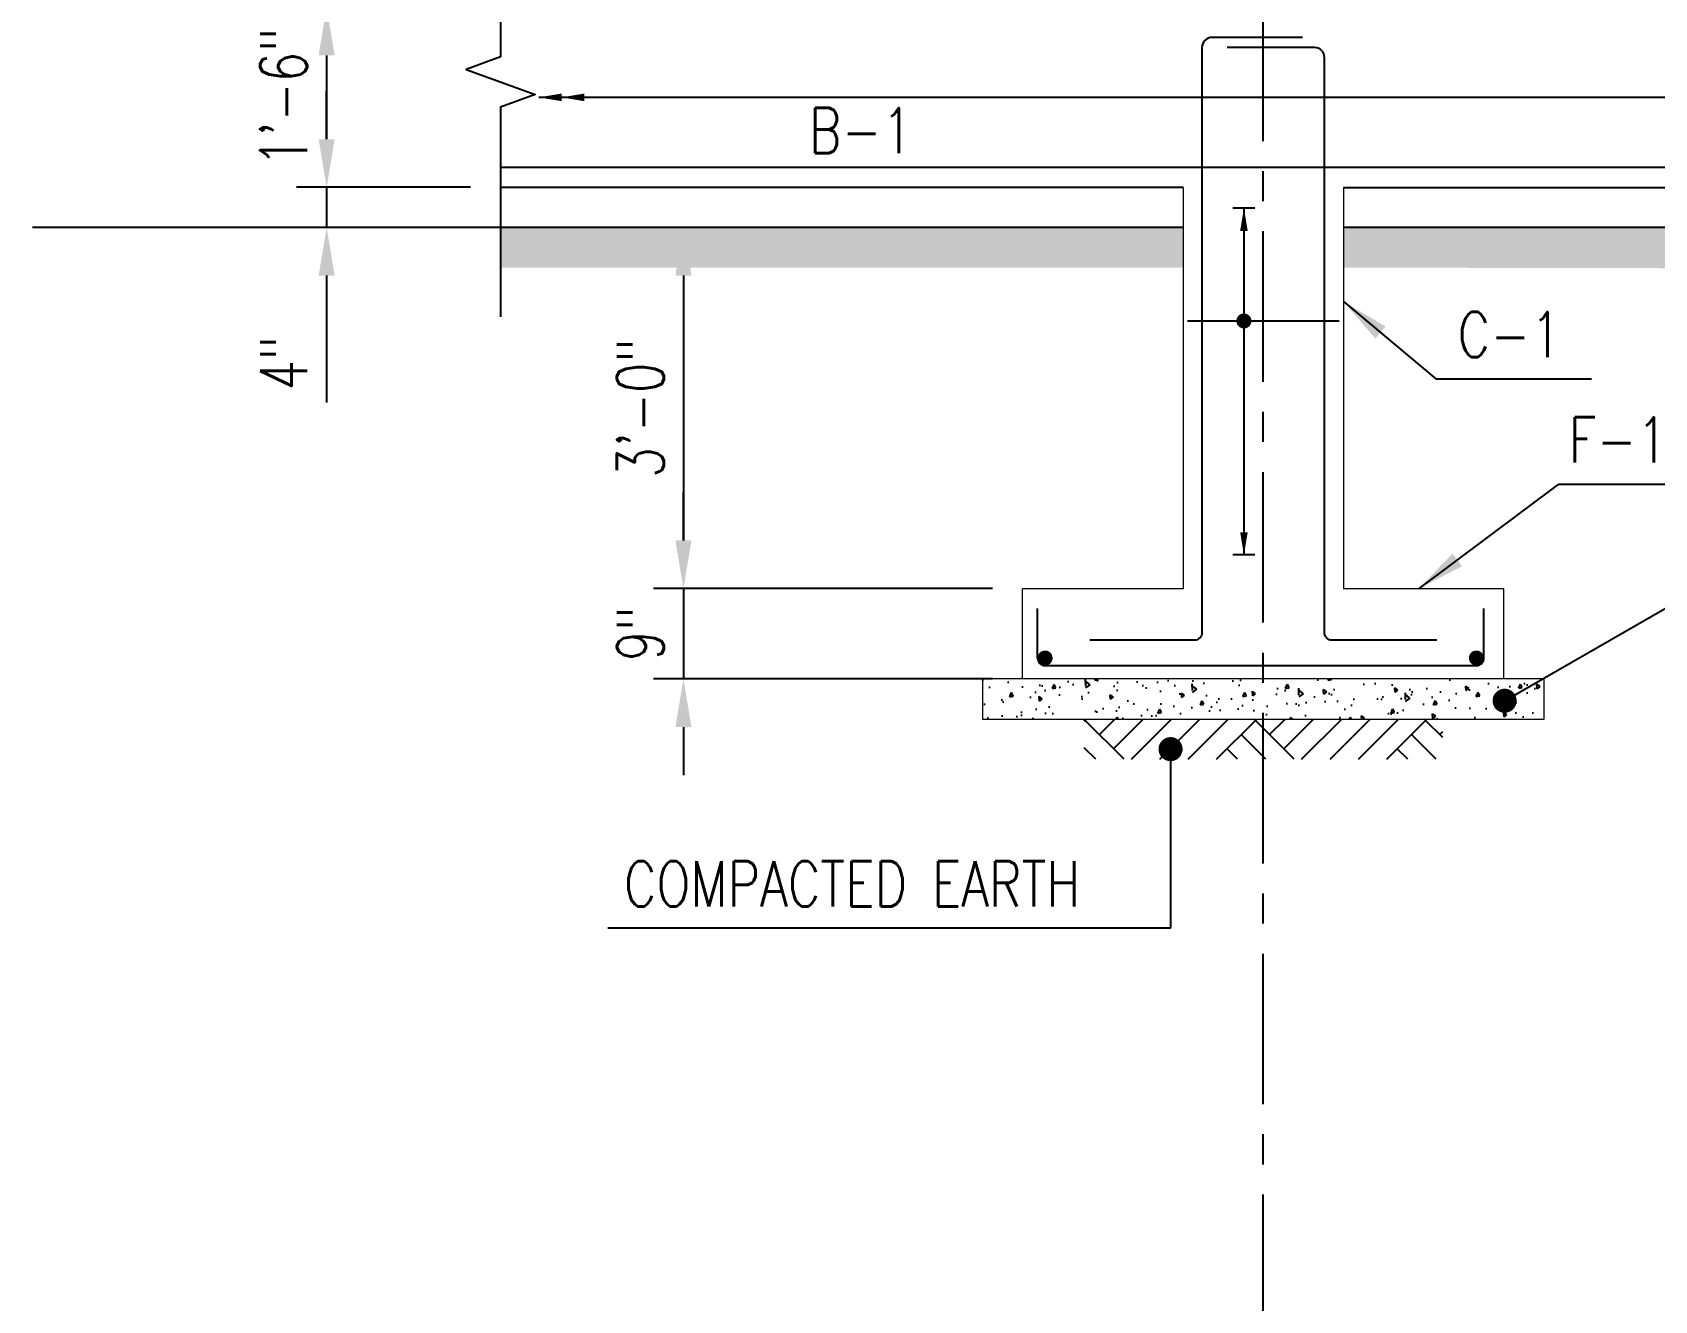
# Model space of a CAD drawing. Header units: inches. Extents: x 295786 to 300745, y 68261 to 70432.
# Drawn here: x 296871.7 to 297033.4, y 68499.3 to 68625.6 of the extents above; entities that cross this region are included whole.
import ezdxf

# ---------------------------------------------------------------- set-up
doc = ezdxf.new("R2010")
doc.units = ezdxf.units.IN
doc.header["$MEASUREMENT"] = 0
doc.linetypes.add('CENTER', pattern=[2, 1.25, -0.25, 0.25, -0.25])
for name, color, linetype in [('A-TYP-BEAM', 3, 'Continuous'), ('A-TYP-BEAM TEXT', 2, 'Continuous'), ('A-TYP-DIM', 1, 'Continuous'), ('A-TYP-ST-Hatch', 8, 'Continuous'), ('A-TYP-ST-LEVEL', 1, 'Continuous'), ('GRID', 8, 'Continuous'), ('HATCH', 7, 'Continuous'), ('Kerb Hatch', 9, 'Continuous'), ('NO', 3, 'Continuous'), ('S-BB', 6, 'Continuous'), ('S-BEAM-TL', 2, 'Continuous')]:
    doc.layers.add(name, color=color, linetype=linetype)
doc.styles.add('rizwan', font='romans.shx', dxfattribs={"width": 0.75})
doc.styles.add('STYLE4', font='romans.shx')
doc.dimstyles.new('STYLE-64', dxfattribs={"dimscale": 64, "dimtxt": 0.09375, "dimasz": 0.09375, "dimexe": 0.0625, "dimexo": 0.0625, "dimgap": 0.03125, "dimtad": 1, "dimzin": 3, "dimdsep": 46, "dimlunit": 4, "dimtxsty": 'rizwan', "dimcen": 0.125, "dimdle": 4, "dimclrd": 1, "dimclre": 1, "dimclrt": 2, "dimadec": 0, "dimazin": 0, "dimtfac": 0.5, "dimtix": 1, "dimtmove": 2, "dimatfit": 3, "dimfxl": 0, "dimfrac": 1, "dimtolj": 1, "dimtzin": 3, "dimarcsym": 0})

# ---------------------------------------------------------------- blocks, each defined once
blk = doc.blocks.new('*D215')
at = {"layer": 'A-TYP-DIM', "color": 1, "lineweight": -2, "ltscale": 1.5, "transparency": 16777216}
for p, q in [((296915.34, 68628.15), (296898, 68628.15)), ((296901, 68623.35), (296901, 68615.01)), ((296915.34, 68610.21), (296898, 68610.21))]:
    blk.add_line(p, q, dxfattribs=at)
at = {"layer": 'A-TYP-DIM', "color": 1, "ltscale": 1.5, "transparency": 16777216}
for points in [[(296900.2, 68623.35), (296901.8, 68623.35), (296901, 68628.15)], [(296900.2, 68615.01), (296901.8, 68615.01), (296901, 68610.21)]]:
    blk.add_solid(points, dxfattribs=at)
at = {"layer": 'Defpoints', "color": 0, "ltscale": 1.5, "transparency": 16777216}
for p in [(296918.34, 68628.15), (296901, 68610.21), (296918.34, 68610.21)]:
    blk.add_point(p, dxfattribs=at)
at = {"layer": 'A-TYP-DIM', "color": 2, "ltscale": 1.5, "transparency": 16777216, "insert": (296896.71, 68619.18), "char_height": 4.688, "attachment_point": 5, "rotation": 90, "style": 'rizwan'}
blk.add_mtext('\\A1;1\'-6"', dxfattribs=at)
blk = doc.blocks.new('*D216')
at = {"layer": 'A-TYP-DIM', "color": 1, "lineweight": -2, "ltscale": 1.5, "transparency": 16777216}
for p, q in [((296969.85, 68606.21), (296933.57, 68606.21)), ((296936.57, 68601.41), (296936.57, 68575.01)), ((296967.38, 68570.21), (296933.57, 68570.21))]:
    blk.add_line(p, q, dxfattribs=at)
at = {"layer": 'A-TYP-DIM', "color": 1, "ltscale": 1.5, "transparency": 16777216}
for points in [[(296935.77, 68601.41), (296937.37, 68601.41), (296936.57, 68606.21)], [(296935.77, 68575.01), (296937.37, 68575.01), (296936.57, 68570.21)]]:
    blk.add_solid(points, dxfattribs=at)
at = {"layer": 'Defpoints', "color": 0, "ltscale": 1.5, "transparency": 16777216}
for p in [(296972.85, 68606.21), (296936.57, 68570.21), (296970.38, 68570.21)]:
    blk.add_point(p, dxfattribs=at)
at = {"layer": 'A-TYP-DIM', "color": 2, "ltscale": 1.5, "transparency": 16777216, "insert": (296932.28, 68588.21), "char_height": 4.688, "attachment_point": 5, "rotation": 90, "style": 'rizwan'}
blk.add_mtext('\\A1;3\'-0"', dxfattribs=at)
blk = doc.blocks.new('*D217')
at = {"layer": 'A-TYP-DIM', "color": 1, "lineweight": -2, "ltscale": 1.5, "transparency": 16777216}
for p, q in [((296936.57, 68575.01), (296936.57, 68579.81)), ((296967.38, 68570.21), (296933.57, 68570.21)), ((296936.57, 68570.21), (296936.57, 68561.21)), ((296967.38, 68561.21), (296933.57, 68561.21)), ((296936.57, 68556.41), (296936.57, 68551.61))]:
    blk.add_line(p, q, dxfattribs=at)
at = {"layer": 'A-TYP-DIM', "color": 1, "ltscale": 1.5, "transparency": 16777216}
for points in [[(296935.77, 68575.01), (296937.37, 68575.01), (296936.57, 68570.21)], [(296935.77, 68556.41), (296937.37, 68556.41), (296936.57, 68561.21)]]:
    blk.add_solid(points, dxfattribs=at)
at = {"layer": 'Defpoints', "color": 0, "ltscale": 1.5, "transparency": 16777216}
for p in [(296970.38, 68570.21), (296936.57, 68561.21), (296970.38, 68561.21)]:
    blk.add_point(p, dxfattribs=at)
at = {"layer": 'A-TYP-DIM', "color": 2, "ltscale": 1.5, "transparency": 16777216, "insert": (296932.28, 68565.71), "char_height": 4.688, "attachment_point": 5, "rotation": 90, "style": 'rizwan'}
blk.add_mtext('\\A1;9"', dxfattribs=at)
blk = doc.blocks.new('*D232')
at = {"layer": 'A-TYP-DIM', "color": 1, "lineweight": -2, "ltscale": 1.5, "transparency": 16777216}
for p, q in [((296901, 68615.01), (296901, 68619.81)), ((296915.34, 68610.21), (296898, 68610.21)), ((296901, 68610.21), (296901, 68606.21)), ((296915.34, 68606.21), (296898, 68606.21)), ((296901, 68601.41), (296901, 68588.75))]:
    blk.add_line(p, q, dxfattribs=at)
at = {"layer": 'A-TYP-DIM', "color": 1, "ltscale": 1.5, "transparency": 16777216}
for points in [[(296900.2, 68615.01), (296901.8, 68615.01), (296901, 68610.21)], [(296900.2, 68601.41), (296901.8, 68601.41), (296901, 68606.21)]]:
    blk.add_solid(points, dxfattribs=at)
at = {"layer": 'Defpoints', "color": 0, "ltscale": 1.5, "transparency": 16777216}
for p in [(296901, 68610.21), (296918.34, 68610.21), (296918.34, 68606.21)]:
    blk.add_point(p, dxfattribs=at)
at = {"layer": 'A-TYP-DIM', "color": 2, "ltscale": 1.5, "transparency": 16777216, "insert": (296896.71, 68592.68), "char_height": 4.688, "attachment_point": 5, "rotation": 90, "style": 'rizwan'}
blk.add_mtext('\\A1;4"', dxfattribs=at)

msp = doc.modelspace()

# ---------------------------------------------------------------- hatches: boundary and pattern name
at = {"layer": 'A-TYP-ST-Hatch', "linetype": 'Continuous', "ltscale": 1.5}
h = msp.add_hatch(dxfattribs=at)
h.set_pattern_fill('AR-PARQ1', color=9, angle=45, style=0)
h.set_pattern_definition([(135, (-144, -4), (-16.97056275, 2e-15), [12, -12]), (135, (-142.586, -2.586), (-16.97056275, 2e-15), [12, -12]), (135, (-141.172, -1.172), (-16.97056275, 2e-15), [12, -12]), (135, (-139.757, 0.243), (-16.97056275, 2e-15), [12, -12]), (135, (-138.343, 1.657), (-16.97056275, 2e-15), [12, -12]), (135, (-136.929, 3.071), (-16.97056275, 2e-15), [12, -12]), (135, (-135.515, 4.485), (-16.97056275, 2e-15), [12, -12]), (45, (-152.485, 4.485), (16.97056275, -2e-15), [12, -12]), (45, (-153.9, 5.9), (16.97056275, -2e-15), [12, -12]), (45, (-155.314, 7.314), (16.97056275, -2e-15), [12, -12]), (45, (-156.728, 8.728), (16.97056275, -2e-15), [12, -12]), (45, (-158.142, 10.142), (16.97056275, -2e-15), [12, -12]), (45, (-159.556, 11.556), (16.97056275, -2e-15), [12, -12]), (45, (-160.97, 12.97), (16.97056275, -2e-15), [12, -12])])
h.paths.add_polyline_path([(296994.37584981, 68557.20750485), (296976.536, 68557.20750485), (296976.536, 68553.20750485), (296994.37584981, 68553.20750485)])
h.paths.add_polyline_path([(297012.275, 68557.20750485), (296994.37584981, 68557.20750485), (296994.37584981, 68553.20750485), (297012.275, 68553.20750485)])
at = {"layer": 'HATCH'}
h = msp.add_hatch(dxfattribs=at)
h.set_pattern_fill('EARTH', color=9, scale=30, angle=45, style=0)
h.set_pattern_definition([(45, (296962.029, 68604.494), (9e-16, 10.6066), [7.5, -7.5]), (45, (296960.04, 68606.483), (9e-16, 10.6066), [7.5, -7.5]), (45, (296958.0515, 68608.4715), (9e-16, 10.6066), [7.5, -7.5]), (135, (296958.0515, 68609.797), (-10.6066, 9e-16), [7.5, -7.5]), (135, (296960.04, 68611.786), (-10.6066, 9e-16), [7.5, -7.5]), (135, (296962.029, 68613.775), (-10.6066, 9e-16), [7.5, -7.5])])
h.paths.add_polyline_path([(296986.37584981, 68606.20750485), (296918.34249416, 68606.20750485), (296918.34249416, 68602.20750485), (296986.37584981, 68602.20750485)])
h.paths.add_polyline_path([(297130.37584981, 68601.98521552), (297130.37584981, 68605.98521413), (297002.37584981, 68606.20750485), (297002.37584981, 68602.20750485)])
h.paths.add_polyline_path([(297274.37584981, 68601.43513627), (297274.37584981, 68605.43513143), (297146.37584981, 68605.92409383), (297146.37584981, 68601.9240956)])
h.paths.add_polyline_path([(297290.37584981, 68606.20750484), (297290.37584981, 68601.37401635), (297358.40081802, 68601.20576245), (297358.41759292, 68606.20750483)])
at = {"layer": 'Kerb Hatch'}
h = msp.add_hatch(dxfattribs=at)
h.set_pattern_fill('AR-CONC', color=256, scale=0.6, angle=45, style=0)
h.set_pattern_definition([(95, (-144, 4), (3.309311995, 2.776842473), [0.45, -4.95]), (40, (-144, 4), (-3.779953004, 2.6026089), [0.36, -3.96]), (145.4514445, (-143.7242, 4.2314), (-0.470640986, 5.37945133), [0.38244115, -4.20685267]), (91.1842, (-144.8485, 4.8485), (5.23016033, 3.82568266), [0.675, -7.425]), (141.6356355, (-144.4127, 5.1673), (-0.16740041, 8.09827001), [0.57366205, -6.31028256]), (36.184164, (-144.8485, 4.8485), (-0.16740041, 8.09827), [0.54, -5.94]), (66, (-144.212, 5.0607), (4.240629433, 0.82429486), [0.45, -4.95]), (11, (-144.212, 5.0607), (-2.04425156, 4.10885061), [0.36, -3.96]), (116.4514447, (-143.8587, 5.1294), (2.19637785, 4.933145434), [0.38244114, -4.20685267]), (82.5, (-144, 4), (-1.360759112, 1.463938906), [0, -3.912, 0, -4.02, 0, -3.975]), (52.5, (-144, 4), (-0.557237653, 2.7894567), [0, -2.292, 0, -3.822, 0, -1.515]), (12.5, (-144.9461, 3.0539), (2.360509004, 2.169124571), [0, -1.5, 0, -4.68, 0, -6.21]), (2.5, (-145.3704, 2.6296), (2.0495399, 2.89895884), [0, -1.95, 0, -3.108, 0, -4.41])])
h.paths.add_polyline_path([(296994.37584981, 68561.20750485), (296970.37584981, 68561.20750485), (296966.37584981, 68561.20750485), (296966.37584981, 68557.20750485), (296994.37584981, 68557.20750485)])
h.paths.add_polyline_path([(297022.3758498, 68561.20750485), (297018.3758498, 68561.20750485), (296994.37584981, 68561.20750485), (296994.37584981, 68557.20750485), (297022.3758498, 68557.20750485)])

# ---------------------------------------------------------------- linework, layer by layer
at = {"color": 1, "linetype": 'Continuous'}
msp.add_lwpolyline([(296918.34249415, 68737.78), (296918.34249415, 68623.20750485), (296914.90814738, 68621.95750485), (296921.77684093, 68619.45750485), (296918.34249416, 68618.20750485), (296918.34249416, 68597.29450485)], dxfattribs=at)
at = {"layer": 'A-TYP-BEAM', "color": 1}
for p, q in [((296986.37584981, 68606.20750485), (296871.6698472, 68606.20750485)), ((297274.37584981, 68606.20750484), (297002.37584981, 68606.20750484))]:
    msp.add_line(p, q, dxfattribs=at)
at = {"layer": 'A-TYP-ST-LEVEL', "color": 3, "linetype": 'Continuous', "ltscale": 1.5}
for p, q in [((296986.37584981, 68610.20750485), (296918.34249416, 68610.20750484)), ((297002.37584981, 68610.20750485), (297130.37584981, 68610.20750485))]:
    msp.add_line(p, q, dxfattribs=at)
at = {"layer": 'GRID', "linetype": 'CENTER', "ltscale": 12}
msp.add_line((296994.37584981, 68398.82729221), (296994.37584981, 68730.45708631), dxfattribs=at)
at = {"layer": 'NO', "lineweight": 0}
for p, q in [((296986.37584981, 68610.20750485), (296986.37584981, 68570.20750485)), ((297002.37584981, 68610.20750485), (297002.37584981, 68570.20750485)), ((297002.37584981, 68610.0700593), (297002.37584981, 68610.07155737)), ((296970.37584981, 68561.20750485), (296970.37584981, 68570.20750485)), ((296986.37584981, 68570.20750485), (296970.37584981, 68570.20750485)), ((297018.3758498, 68570.20750485), (297002.37584981, 68570.20750485)), ((297018.3758498, 68561.20750485), (297018.3758498, 68570.20750485)), ((297018.3758498, 68561.20750485), (296970.37584981, 68561.20750485))]:
    msp.add_line(p, q, dxfattribs=at)
msp.add_lwpolyline([(296970.37584981, 68561.20750485), (296966.37584981, 68561.20750485), (296966.37584981, 68557.20750485), (297022.3758498, 68557.20750485), (297022.3758498, 68561.20750485), (297018.3758498, 68561.20750485)], dxfattribs=at)
at = {"layer": 'S-BB'}
for p, q in [((296918.34249416, 68612.20750479), (297358.40920548, 68612.20750483)), ((296993.53698925, 68608.11881197), (296991.35856702, 68608.11881197)), ((296986.82191212, 68596.89188592), (297001.9297875, 68596.89188592)), ((296993.53698925, 68573.56821343), (296991.35856702, 68573.56821343)), ((296971.87584981, 68563.29498788), (296971.87584981, 68568.24028456)), ((297016.3758498, 68563.29498787), (297016.3758498, 68568.24028456)), ((296972.62523369, 68562.545604), (297015.62646592, 68562.545604))]:
    msp.add_line(p, q, dxfattribs=at)
for points in [[(296998.27521267, 68625.14719536), (296989.26797443, 68625.14719536, 0.4142135624), (296988.26797443, 68624.14719536), (296988.26797443, 68565.81488252, -0.4142135624), (296987.51859055, 68565.06549864), (296977.07769962, 68565.06549864)], [(297011.674, 68565.06549864), (297001.23310907, 68565.06549864, -0.4142135624), (297000.48372519, 68565.81488252), (297000.48372519, 68623.14719536, 0.4142135624), (296999.48372519, 68624.14719536), (296990.787, 68624.14719536)]]:
    msp.add_lwpolyline(points, format="xyb", dxfattribs=at)
at = {"layer": 'S-BB', "const_width": 0.74938388}
for points in [[(296992.82247008, 68596.89188592, -1), (296992.0730862, 68596.89188592, -1)], [(296972.99992563, 68563.29498788, -1), (296972.25054175, 68563.29498788, -1)], [(297015.25177398, 68563.29498787, 1), (297016.00115786, 68563.29498787, 1)]]:
    msp.add_lwpolyline(points, format="xyb", close=True, dxfattribs=at)
at = {"layer": 'S-BB'}
for centre, start, end in [((296972.62523369, 68563.29498788), 180, 270), ((297015.62646592, 68563.29498787), 270, 0)]:
    msp.add_arc(centre, 0.74938388, start, end, dxfattribs=at)
at = {"layer": 'S-BEAM-TL', "color": 1}
for p, q in [((297350.07151159, 68619.1773501), (296922.169, 68619.17735005)), ((296992.44777814, 68608.11881197), (296992.44777814, 68573.56821343))]:
    msp.add_line(p, q, dxfattribs=at)
for points in [[(296922.169, 68619.17735011, 0, 0.75272934, 0), (296924.42718803, 68619.17735011, 0.75272934, 0.75272934, 0)], [(296924.422, 68619.17735011, 0, 0.75272934, 0), (296926.68018803, 68619.17735011, 0.75272934, 0.75272934, 0)], [(296992.44777814, 68608.11881197, 0, 0.75272934, 0), (296992.44777814, 68605.86062394, 0.75272934, 0.75272934, 0)], [(296992.44777814, 68573.56821343, 0, 0.75272934, 0), (296992.44777814, 68575.82640146, 0.75272934, 0.75272934, 0)]]:
    msp.add_lwpolyline(points, format="xyseb", dxfattribs=at)

# ---------------------------------------------------------------- texts
at = {"layer": 'A-TYP-BEAM TEXT', "style": 'STYLE4', "width": 0.8}
for s, p in [('B-1', (296949.09032406, 68613.62268418)), ('C-1', (297013.75638655, 68593.28836794)), ('F-1', (297024.82258168, 68582.79706384)), ('COMPACTED EARTH', (296930.63364511, 68538.53353368))]:
    msp.add_text(s, height=4.5, dxfattribs=at).set_placement(p)

# ---------------------------------------------------------------- dimensions: what is measured, and where the dimension line sits
at = {"layer": 'A-TYP-DIM', "ltscale": 1.5}
for base, p1, p2, picture, middle in [((296901, 68610.20750484), (296918.34249415, 68628.14719536), (296918.34249416, 68610.20750484), '*D215', (296896.70982143, 68619.1773501)), ((296936.567, 68570.20750485), (296972.84861825, 68606.20750485), (296970.37584981, 68570.20750485), '*D216', (296932.27682143, 68588.20750485)), ((296936.567, 68561.20750485), (296970.37584981, 68570.20750485), (296970.37584981, 68561.20750485), '*D217', (296932.27682143, 68565.70750485))]:
    dim = msp.add_linear_dim(base=base, p1=p1, p2=p2, angle=90, dimstyle='STYLE-64', override={"dimscale": 48, "dimtxt": 0.097656, "dimasz": 0.1, "dimtmove": 0, "dimatfit": 2}, dxfattribs=at)
    dim.commit()
    dim.dimension.update_dxf_attribs({"geometry": picture, "text_midpoint": middle})
dim = msp.add_linear_dim(base=(296901, 68610.20750484), p1=(296918.34249416, 68606.20750485), p2=(296918.34249416, 68610.20750484), angle=270, dimstyle='STYLE-64', override={"dimscale": 48, "dimtxt": 0.097656, "dimasz": 0.1, "dimtmove": 0, "dimatfit": 2}, dxfattribs=at)
dim.commit()
dim.dimension.update_dxf_attribs({"geometry": '*D232', "text_midpoint": (296901, 68592.68004949), "dimtype": 160})

# ---------------------------------------------------------------- leaders
for points, override in [([(297002.37584981, 68598.82493509), (297011.58226063, 68591.11883426), (297027.09437963, 68591.11883426)], {"dimscale": 48, "dimtxt": 0.097656, "dimasz": 0.1, "dimtmove": 0, "dimatfit": 2}), ([(297009.8773647, 68570.20750485), (297023.83377552, 68580.62753017), (297037.74389451, 68580.62753017)], {"dimscale": 48, "dimtxt": 0.097656, "dimasz": 0.1, "dimtmove": 0, "dimatfit": 2}), ([(297018.439, 68559.036), (297037.74389451, 68570.157), (297099.788, 68570.157)], {"dimscale": 24, "dimtxt": 0.097656, "dimasz": 0.1, "dimtmove": 0, "dimatfit": 2, "dimldrblk": 'Dot'}), ([(296985.13469962, 68554.215), (296985.13469962, 68536.364), (296929.03169962, 68536.364)], {"dimscale": 24, "dimtxt": 0.097656, "dimasz": 0.1, "dimtmove": 0, "dimatfit": 2, "dimldrblk": 'Dot'})]:
    msp.add_leader(points, dimstyle='STYLE-64', override=override, dxfattribs=at)

doc.saveas('drawing.dxf')
